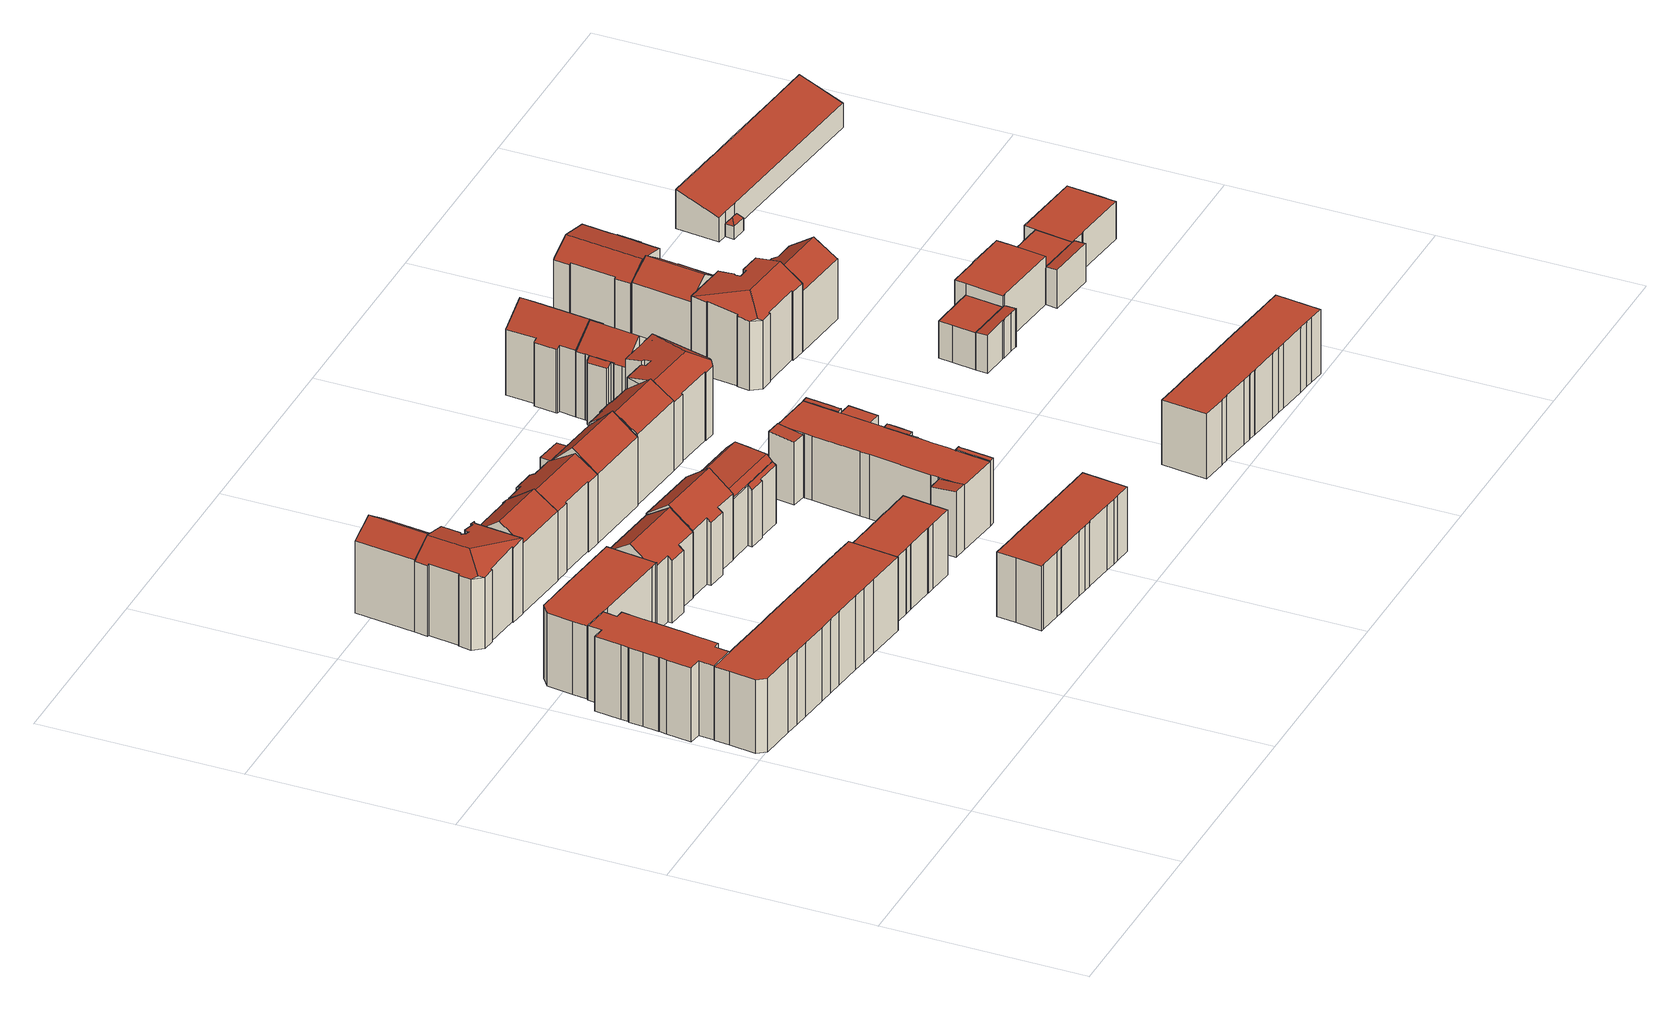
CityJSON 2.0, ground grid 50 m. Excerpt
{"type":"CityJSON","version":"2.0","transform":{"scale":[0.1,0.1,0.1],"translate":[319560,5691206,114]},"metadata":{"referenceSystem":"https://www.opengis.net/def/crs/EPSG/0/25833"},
"CityObjects":{
"building1":{"type":"Building","attributes":{"Dachtyp_tdc":"tdcPolyFlatRoof","Gemeindeschluessel":14713000,"Dachneigung":0,"QualitaetDacherkennung":68,"Geometrietyp2DReferenz":"3000","function":"31001_9998","roofType":"1000","measuredHeight":19.24},"geometry":[{"type":"MultiSurface","lod":"2","boundaries":[[[0,1,2,3]],[[1,4,5,2]],[[4,6,7,5]],[[6,8,9,7]],[[8,10,11,9]],[[10,12,13,11]],[[12,14,15,13]],[[14,16,17,15]],[[16,18,19,17]],[[18,20,21,19]],[[20,22,23,21]],[[22,24,25,23]],[[24,26,27,25]],[[24,22,20,18,16,14,12,10,8,6,4,1,0,28,29,30,31,32,33,34,35,36,37,38,39,40,26]],[[27,41,42,43,44,45,46,47,48,49,50,51,52,53,3,2,5,7,9,11,13,15,17,19,21,23,25]],[[26,40,41,27]],[[40,39,42,41]],[[39,38,43,42]],[[38,37,44,43]],[[37,36,45,44]],[[36,35,46,45]],[[35,34,47,46]],[[34,33,48,47]],[[33,32,49,48]],[[32,31,50,49]],[[31,30,51,50]],[[30,29,52,51]],[[29,28,53,52]],[[28,0,3,53]]],"semantics":{"surfaces":[{"type":"WallSurface"},{"type":"RoofSurface"},{"type":"GroundSurface"}],"values":[0,0,0,0,0,0,0,0,0,0,0,0,0,1,2,0,0,0,0,0,0,0,0,0,0,0,0,0,0]}}]},
"building2":{"type":"Building","attributes":{"Dachtyp_tdc":"tdcPolyFlatRoof","Gemeindeschluessel":14713000,"Dachneigung":0,"QualitaetDacherkennung":63,"Geometrietyp2DReferenz":"3000","function":"31001_9998","roofType":"1000","measuredHeight":19.06},"geometry":[{"type":"MultiSurface","lod":"2","boundaries":[[[54,55,56,57]],[[55,58,59,56]],[[58,60,61,59]],[[60,62,63,61]],[[62,64,65,63]],[[64,66,67,65]],[[66,68,69,67]],[[68,70,71,69]],[[70,72,73,71]],[[72,74,75,73]],[[74,76,77,75]],[[76,78,79,77]],[[78,80,51,79]],[[80,81,50,51]],[[81,82,83,50]],[[82,84,85,83]],[[84,86,87,85]],[[86,88,89,87]],[[88,90,91,89]],[[90,92,93,91]],[[92,94,95,93]],[[94,96,97,95]],[[96,98,99,97]],[[98,100,101,99]],[[100,102,103,101]],[[102,104,105,103]],[[104,106,107,105]],[[106,108,109,107]],[[108,110,111,109]],[[110,112,113,111]],[[112,114,115,113]],[[114,54,57,115]],[[114,112,110,108,106,104,102,100,98,96,94,92,90,88,86,84,82,81,80,78,76,74,72,70,68,66,64,62,60,58,55,54]],[[57,56,59,61,63,65,67,69,71,73,75,77,79,51,50,83,85,87,89,91,93,95,97,99,101,103,105,107,109,111,113,115]]],"semantics":{"surfaces":[{"type":"WallSurface"},{"type":"RoofSurface"},{"type":"GroundSurface"}],"values":[0,0,0,0,0,0,0,0,0,0,0,0,0,0,0,0,0,0,0,0,0,0,0,0,0,0,0,0,0,0,0,0,1,2]}}]},
"building3":{"type":"Building","attributes":{"Dachtyp_tdc":"tdcPolyFlatRoof","Gemeindeschluessel":14713000,"Dachneigung":0,"QualitaetDacherkennung":78,"Geometrietyp2DReferenz":"3000","function":"31001_9998","roofType":"1000","measuredHeight":18.98},"geometry":[{"type":"MultiSurface","lod":"2","boundaries":[[[116,117,118,119]],[[117,120,121,118]],[[120,122,123,121]],[[122,124,125,123]],[[124,126,127,125]],[[126,128,129,127]],[[126,124,122,120,117,116,130,131,132,133,134,135,136,137,128]],[[129,138,139,140,141,142,143,144,145,119,118,121,123,125,127]],[[128,137,138,129]],[[137,136,139,138]],[[136,135,140,139]],[[135,134,141,140]],[[134,133,142,141]],[[133,132,143,142]],[[132,131,144,143]],[[131,130,145,144]],[[130,116,119,145]]],"semantics":{"surfaces":[{"type":"WallSurface"},{"type":"RoofSurface"},{"type":"GroundSurface"}],"values":[0,0,0,0,0,0,1,2,0,0,0,0,0,0,0,0,0]}}]},
"building4":{"type":"Building","attributes":{"Dachtyp_tdc":"tdcFreeFormRoof","Gemeindeschluessel":14713000,"Dachneigung":10.75,"QualitaetDacherkennung":36,"Geometrietyp2DReferenz":"3000","function":"31001_9998","roofType":"5000","measuredHeight":21.94},"geometry":[{"type":"MultiSurface","lod":"2","boundaries":[[[146,147,148,149]],[[147,150,151,148]],[[150,152,153,151]],[[152,154,155,153]],[[154,156,157,155]],[[156,158,159,157]],[[158,160,161,159]],[[160,162,163,161]],[[162,164,165,163]],[[164,166,167,165]],[[166,168,169,167]],[[168,170,171,169]],[[170,172,173,171]],[[172,174,175,173]],[[174,176,177,175]],[[176,178,179,177]],[[178,180,181,179]],[[180,182,183,181]],[[182,184,185,183]],[[184,186,187,185]],[[186,188,189,187]],[[188,190,191,189]],[[190,192,193,191]],[[192,146,149,193]],[[147,146,192,194,195,196,154,152,150]],[[190,188,186,184,182,180,178,176,174,172,170,168,197,195,194]],[[195,197,166,164,162,160,158,156,196]],[[156,154,196]],[[168,166,197]],[[192,190,194]],[[149,148,151,153,155,157,159,161,163,165,167,169,171,173,175,177,179,181,183,185,187,189,191,193]]],"semantics":{"surfaces":[{"type":"WallSurface"},{"type":"RoofSurface"},{"type":"GroundSurface"}],"values":[0,0,0,0,0,0,0,0,0,0,0,0,0,0,0,0,0,0,0,0,0,0,0,0,1,1,1,0,0,0,2]}}]},
"building5":{"type":"Building","attributes":{"Dachtyp_tdc":"tdcFreeFormRoof","Gemeindeschluessel":14713000,"Dachneigung":34.88,"QualitaetDacherkennung":83,"Geometrietyp2DReferenz":"3000","function":"31001_9998","roofType":"5000","measuredHeight":21.93},"geometry":[{"type":"MultiSurface","lod":"2","boundaries":[[[198,199,167,169]],[[199,200,201,167]],[[200,202,203,201]],[[202,204,205,203]],[[204,206,207,205]],[[206,208,209,207]],[[208,198,169,209]],[[210,211,200,199]],[[198,208,206,204,202,211,210]],[[202,200,211]],[[199,198,210]],[[169,167,201,203,205,207,209]]],"semantics":{"surfaces":[{"type":"WallSurface"},{"type":"RoofSurface"},{"type":"GroundSurface"}],"values":[0,0,0,0,0,0,0,1,1,0,0,2]}}]},
"building6":{"type":"Building","attributes":{"Dachtyp_tdc":"tdcFreeFormRoof","Gemeindeschluessel":14713000,"Dachneigung":36.56,"QualitaetDacherkennung":87,"Geometrietyp2DReferenz":"3000","function":"31001_9998","roofType":"5000","measuredHeight":21.37},"geometry":[{"type":"MultiSurface","lod":"2","boundaries":[[[212,213,214,215]],[[213,216,217,214]],[[216,218,219,217]],[[218,220,221,219]],[[220,222,223,221]],[[222,224,225,223]],[[224,226,227,225]],[[226,212,215,227]],[[228,218,216,229]],[[212,226,224,222,220,228,229,213]],[[216,213,229]],[[220,218,228]],[[215,214,217,219,221,223,225,227]]],"semantics":{"surfaces":[{"type":"WallSurface"},{"type":"RoofSurface"},{"type":"GroundSurface"}],"values":[0,0,0,0,0,0,0,0,1,1,0,0,2]}}]},
"building7":{"type":"Building","attributes":{"Dachtyp_tdc":"tdcFreeFormRoof","Gemeindeschluessel":14713000,"Dachneigung":35.94,"QualitaetDacherkennung":90,"Geometrietyp2DReferenz":"3000","function":"31001_9998","roofType":"5000","measuredHeight":21.81},"geometry":[{"type":"MultiSurface","lod":"2","boundaries":[[[230,231,232,233]],[[231,234,235,232]],[[234,236,237,235]],[[236,238,239,237]],[[238,240,241,239]],[[240,242,243,241]],[[242,244,245,243]],[[244,246,247,245]],[[246,230,233,247]],[[246,248,249,230]],[[248,244,242,240,238,236,234,231,249]],[[231,230,249]],[[246,244,248]],[[233,232,235,237,239,241,243,245,247]]],"semantics":{"surfaces":[{"type":"WallSurface"},{"type":"RoofSurface"},{"type":"GroundSurface"}],"values":[0,0,0,0,0,0,0,0,0,1,1,0,0,2]}}]},
"building8":{"type":"Building","attributes":{"Dachtyp_tdc":"tdcPolyFlatRoof","Gemeindeschluessel":14713000,"Dachneigung":0,"QualitaetDacherkennung":69,"Geometrietyp2DReferenz":"3000","function":"31001_9998","roofType":"1000","measuredHeight":16.78},"geometry":[{"type":"MultiSurface","lod":"2","boundaries":[[[250,251,252,253]],[[251,254,255,252]],[[254,256,257,255]],[[256,258,259,257]],[[258,260,261,259]],[[260,262,263,261]],[[262,264,265,263]],[[264,266,267,265]],[[266,268,269,267]],[[268,270,271,269]],[[270,272,273,271]],[[272,274,275,273]],[[274,276,277,275]],[[276,278,279,277]],[[278,280,281,279]],[[280,282,283,281]],[[282,284,285,283]],[[284,286,287,285]],[[286,288,289,287]],[[288,250,253,289]],[[288,286,284,282,280,278,276,274,272,270,268,266,264,262,260,258,256,254,251,250]],[[253,252,255,257,259,261,263,265,267,269,271,273,275,277,279,281,283,285,287,289]]],"semantics":{"surfaces":[{"type":"WallSurface"},{"type":"RoofSurface"},{"type":"GroundSurface"}],"values":[0,0,0,0,0,0,0,0,0,0,0,0,0,0,0,0,0,0,0,0,1,2]}}]},
"building9":{"type":"Building","attributes":{"Dachtyp_tdc":"tdcFreeFormRoof","Gemeindeschluessel":14713000,"Dachneigung":38.45,"QualitaetDacherkennung":90,"Geometrietyp2DReferenz":"3000","function":"31001_9998","roofType":"5000","measuredHeight":21.84},"geometry":[{"type":"MultiSurface","lod":"2","boundaries":[[[290,291,292,293]],[[291,294,295,292]],[[294,296,297,295]],[[296,298,299,297]],[[298,300,301,299]],[[300,302,303,301]],[[302,304,305,303]],[[304,290,293,305]],[[306,296,294,307]],[[290,304,302,300,298,306,307,291]],[[294,291,307]],[[298,296,306]],[[293,292,295,297,299,301,303,305]]],"semantics":{"surfaces":[{"type":"WallSurface"},{"type":"RoofSurface"},{"type":"GroundSurface"}],"values":[0,0,0,0,0,0,0,0,1,1,0,0,2]}}]},
"building10":{"type":"Building","attributes":{"Dachtyp_tdc":"tdcFreeFormRoof","Gemeindeschluessel":14713000,"Dachneigung":32.54,"QualitaetDacherkennung":81,"Geometrietyp2DReferenz":"3000","function":"31001_9998","roofType":"5000","measuredHeight":21.59},"geometry":[{"type":"MultiSurface","lod":"2","boundaries":[[[308,309,310,311]],[[309,312,313,310]],[[312,314,315,313]],[[314,316,317,315]],[[316,318,319,317]],[[318,320,321,319]],[[320,322,323,321]],[[322,324,325,323]],[[324,326,327,325]],[[326,328,329,327]],[[328,330,331,329]],[[330,332,333,331]],[[332,308,311,333]],[[312,334,335,322,320,318,316,314]],[[334,309,308,332,330,328,326,324,335]],[[312,309,334]],[[324,322,335]],[[311,310,313,315,317,319,321,323,325,327,329,331,333]]],"semantics":{"surfaces":[{"type":"WallSurface"},{"type":"RoofSurface"},{"type":"GroundSurface"}],"values":[0,0,0,0,0,0,0,0,0,0,0,0,0,1,1,0,0,2]}}]},
"building11":{"type":"Building","attributes":{"Dachtyp_tdc":"tdcPolyFlatRoof","Gemeindeschluessel":14713000,"Dachneigung":0,"QualitaetDacherkennung":56,"Geometrietyp2DReferenz":"3000","function":"31001_9998","roofType":"1000","measuredHeight":16.62},"geometry":[{"type":"MultiSurface","lod":"2","boundaries":[[[336,337,338,339]],[[337,340,341,338]],[[340,342,343,341]],[[342,344,345,343]],[[344,346,347,345]],[[346,348,349,347]],[[348,350,351,349]],[[350,352,353,351]],[[352,354,355,353]],[[354,356,357,355]],[[356,358,359,357]],[[358,360,361,359]],[[360,362,363,361]],[[362,364,365,363]],[[364,366,367,365]],[[366,368,369,367]],[[368,370,371,369]],[[370,372,373,371]],[[372,374,375,373]],[[374,376,377,375]],[[376,378,379,377]],[[378,336,339,379]],[[378,376,374,372,370,368,366,364,362,360,358,356,354,352,350,348,346,344,342,340,337,336]],[[339,338,341,343,345,347,349,351,353,355,357,359,361,363,365,367,369,371,373,375,377,379]]],"semantics":{"surfaces":[{"type":"WallSurface"},{"type":"RoofSurface"},{"type":"GroundSurface"}],"values":[0,0,0,0,0,0,0,0,0,0,0,0,0,0,0,0,0,0,0,0,0,0,1,2]}}]},
"building12":{"type":"Building","attributes":{"Gemeindeschluessel":14713000,"Geometrietyp2DReferenz":"3000","function":"31001_9998","roofType":"9999"},"children":["building12-1","building12-2"]},
"building12-1":{"type":"BuildingPart","attributes":{"Dachtyp_tdc":"tdcCutGableRoof","Dachneigung":3.01,"QualitaetDacherkennung":83,"Geometrietyp2DReferenz":"3000","roofType":"9999","measuredHeight":17.69},"parents":["building12"],"geometry":[{"type":"MultiSurface","lod":"2","boundaries":[[[380,381,382,383]],[[381,384,385,382]],[[384,386,387,385]],[[386,388,389,387]],[[390,391,392,393]],[[391,394,395,392]],[[394,380,383,395]],[[394,396,397,398,399]],[[400,401,402,403,404]],[[396,405,403,402,406,407,397]],[[381,398,397,407,384]],[[384,407,406,386]],[[386,406,402,401,388]],[[390,400,404,391]],[[380,399,398,381]],[[394,399,380]],[[391,404,403,405,396,394]],[[383,382,385,387,389,393,392,395]],[[393,389,388,390]],[[388,401,400,390]]],"semantics":{"surfaces":[{"type":"WallSurface"},{"type":"RoofSurface"},{"type":"GroundSurface"},{"type":"ClosureSurface"}],"values":[0,0,0,0,0,0,0,1,1,1,0,0,0,0,0,0,0,2,3,3]}}]},
"building12-2":{"type":"BuildingPart","attributes":{"Dachtyp_tdc":"tdcPolyFlatRoof","Dachneigung":41.62,"QualitaetDacherkennung":45,"Geometrietyp2DReferenz":"3000","roofType":"2100","measuredHeight":15.85},"parents":["building12"],"geometry":[{"type":"MultiSurface","lod":"2","boundaries":[[[401,408,409,389,388]],[[408,410,411,409]],[[410,412,413,411]],[[412,414,415,413]],[[414,400,390,393,415]],[[414,412,410,408,401,400]],[[393,389,409,411,413,415]],[[388,389,393,390]],[[388,390,400,401]]],"semantics":{"surfaces":[{"type":"WallSurface"},{"type":"RoofSurface"},{"type":"GroundSurface"},{"type":"ClosureSurface"}],"values":[0,0,0,0,0,1,2,3,3]}}]},
"building13":{"type":"Building","attributes":{"Dachtyp_tdc":"tdcGableRoof","Gemeindeschluessel":14713000,"Dachneigung":43.74,"QualitaetDacherkennung":84,"Geometrietyp2DReferenz":"3000","function":"31001_9998","roofType":"3100","measuredHeight":22.53},"geometry":[{"type":"MultiSurface","lod":"2","boundaries":[[[416,312,313,417]],[[312,418,310,313]],[[418,419,420,310]],[[419,416,417,420]],[[418,312,421]],[[416,419,422]],[[312,416,422,421]],[[419,418,421,422]],[[417,313,310,420]]],"semantics":{"surfaces":[{"type":"WallSurface"},{"type":"RoofSurface"},{"type":"GroundSurface"}],"values":[0,0,0,0,0,0,1,1,2]}}]},
"building14":{"type":"Building","attributes":{"Gemeindeschluessel":14713000,"Geometrietyp2DReferenz":"3000","function":"31001_9998","roofType":"9999"},"children":["building14-1","building14-2","building14-3","building14-4","building14-5","building14-6"]},
"building14-1":{"type":"BuildingPart","attributes":{"Dachtyp_tdc":"tdcPolyFlatRoof","Dachneigung":0,"QualitaetDacherkennung":73,"Geometrietyp2DReferenz":"3000","roofType":"1000","measuredHeight":16.78},"parents":["building14"],"geometry":[{"type":"MultiSurface","lod":"2","boundaries":[[[423,424,425,426,427]],[[424,428,429,425]],[[428,430,431,429]],[[430,432,433,431]],[[432,434,435,436,433]],[[432,430,428,424,423,434]],[[436,426,425,429,431,433]],[[427,435,434,423]],[[427,426,436,435]]],"semantics":{"surfaces":[{"type":"WallSurface"},{"type":"RoofSurface"},{"type":"GroundSurface"},{"type":"ClosureSurface"}],"values":[0,0,0,0,0,1,2,0,3]}}]},
"building14-2":{"type":"BuildingPart","attributes":{"Dachtyp_tdc":"tdcPolyFlatRoof","Dachneigung":6.15,"QualitaetDacherkennung":66,"Geometrietyp2DReferenz":"3000","roofType":"2100","measuredHeight":16.79},"parents":["building14"],"geometry":[{"type":"MultiSurface","lod":"2","boundaries":[[[437,438,439,440]],[[438,441,442,439]],[[441,443,444,442]],[[443,445,446,447,444]],[[448,437,440,449,450]],[[448,445,443,441,438,437]],[[440,439,442,444,447,449]],[[450,446,445,448]],[[450,449,447,446]]],"semantics":{"surfaces":[{"type":"WallSurface"},{"type":"RoofSurface"},{"type":"GroundSurface"},{"type":"ClosureSurface"}],"values":[0,0,0,0,0,1,2,0,3]}}]},
"building14-3":{"type":"BuildingPart","attributes":{"Dachtyp_tdc":"tdcPolyFlatRoof","Dachneigung":5.85,"QualitaetDacherkennung":42,"Geometrietyp2DReferenz":"3000","roofType":"2100","measuredHeight":16.89},"parents":["building14"],"geometry":[{"type":"MultiSurface","lod":"2","boundaries":[[[451,452,453,454]],[[452,455,456,453]],[[457,451,454,458,459]],[[457,460,455,452,451]],[[454,453,456,458]],[[459,460,457]],[[458,456,455,460,459]]],"semantics":{"surfaces":[{"type":"WallSurface"},{"type":"RoofSurface"},{"type":"GroundSurface"},{"type":"ClosureSurface"}],"values":[0,0,0,1,2,0,3]}}]},
"building14-4":{"type":"BuildingPart","attributes":{"Dachtyp_tdc":"tdcPolyFlatRoof","Dachneigung":6.3,"QualitaetDacherkennung":50,"Geometrietyp2DReferenz":"3000","roofType":"2100","measuredHeight":16.92},"parents":["building14"],"geometry":[{"type":"MultiSurface","lod":"2","boundaries":[[[461,462,463,464]],[[462,465,466,463]],[[465,467,468,469,466]],[[465,462,461,470,467]],[[469,464,463,466]],[[470,468,467]],[[461,464,469,468,470]]],"semantics":{"surfaces":[{"type":"WallSurface"},{"type":"RoofSurface"},{"type":"GroundSurface"},{"type":"ClosureSurface"}],"values":[0,0,0,1,2,0,3]}}]},
"building14-5":{"type":"BuildingPart","attributes":{"Dachtyp_tdc":"tdcPolyFlatRoof","Dachneigung":4.77,"QualitaetDacherkennung":81,"Geometrietyp2DReferenz":"3000","roofType":"2100","measuredHeight":16.84},"parents":["building14"],"geometry":[{"type":"MultiSurface","lod":"2","boundaries":[[[471,472,473,474,475]],[[472,476,477,473]],[[476,478,479,477]],[[478,480,481,479]],[[480,482,483,481]],[[482,484,485,483]],[[484,486,487,488,485]],[[484,482,480,478,476,472,471,486]],[[488,474,473,477,479,481,483,485]],[[475,487,486,471]],[[475,474,488,487]]],"semantics":{"surfaces":[{"type":"WallSurface"},{"type":"RoofSurface"},{"type":"GroundSurface"},{"type":"ClosureSurface"}],"values":[0,0,0,0,0,0,0,1,2,0,3]}}]},
"building14-6":{"type":"BuildingPart","attributes":{"Dachtyp_tdc":"tdcPolyFlatRoof","Dachneigung":0,"QualitaetDacherkennung":71,"Geometrietyp2DReferenz":"3000","roofType":"1000","measuredHeight":16.59},"parents":["building14"],"geometry":[{"type":"MultiSurface","lod":"2","boundaries":[[[489,490,491,492]],[[490,493,461,464,491]],[[493,490,489,494,495,496,497,498,499,500,460,459,435,427,501,502,503,487,475,504,505,506,446,450,468,470]],[[469,449,447,507,508,509,474,488,485,510,511,426,436,458,456,512,513,514,515,516,517,492,491,464]],[[468,450,449,469]],[[446,506,507,447]],[[506,505,508,507]],[[505,504,509,508]],[[504,475,474,509]],[[487,503,485,488]],[[503,502,510,485]],[[502,501,511,510]],[[501,427,426,511]],[[435,459,458,436]],[[500,499,512,456,455]],[[499,498,513,512]],[[498,497,514,513]],[[497,496,515,514]],[[496,495,516,515]],[[495,494,517,516]],[[494,489,492,517]],[[470,461,493]],[[469,464,461,470,468]],[[447,449,450,446]],[[488,474,475,487]],[[436,426,427,435]],[[455,460,500]],[[456,458,459,460,455]]],"semantics":{"surfaces":[{"type":"WallSurface"},{"type":"RoofSurface"},{"type":"GroundSurface"},{"type":"ClosureSurface"}],"values":[0,0,1,2,0,0,0,0,0,0,0,0,0,0,0,0,0,0,0,0,0,0,3,3,3,3,0,3]}}]},
"building15":{"type":"Building","attributes":{"Dachtyp_tdc":"tdcFreeFormRoof","Gemeindeschluessel":14713000,"Dachneigung":37.04,"QualitaetDacherkennung":69,"Geometrietyp2DReferenz":"3000","function":"31001_9998","roofType":"5000","measuredHeight":22.02},"geometry":[{"type":"MultiSurface","lod":"2","boundaries":[[[518,519,520,521]],[[519,522,523,520]],[[522,524,525,523]],[[524,526,527,525]],[[526,528,529,527]],[[528,530,531,529]],[[530,532,533,531]],[[532,534,535,533]],[[534,536,537,535]],[[536,538,539,537]],[[538,518,521,539]],[[540,526,524,522,519,518,538,536,534,532,541]],[[528,540,541,530]],[[528,526,540]],[[532,530,541]],[[521,520,523,525,527,529,531,533,535,537,539]]],"semantics":{"surfaces":[{"type":"WallSurface"},{"type":"RoofSurface"},{"type":"GroundSurface"}],"values":[0,0,0,0,0,0,0,0,0,0,0,1,1,0,0,2]}}]},
"building16":{"type":"Building","attributes":{"Dachtyp_tdc":"tdcPolyFlatRoof","Gemeindeschluessel":14713000,"Dachneigung":4.01,"QualitaetDacherkennung":63,"Geometrietyp2DReferenz":"3000","function":"31001_9998","roofType":"2100","measuredHeight":4.12},"geometry":[{"type":"MultiSurface","lod":"2","boundaries":[[[542,543,544,533]],[[543,545,546,544]],[[545,547,539,546]],[[547,548,537,539]],[[548,549,535,537]],[[549,542,533,535]],[[549,548,547,545,543,542]],[[533,544,546,539,537,535]]],"semantics":{"surfaces":[{"type":"WallSurface"},{"type":"RoofSurface"},{"type":"GroundSurface"}],"values":[0,0,0,0,0,0,1,2]}}]},
"building17":{"type":"Building","attributes":{"Dachtyp_tdc":"tdcFreeFormRoof","Gemeindeschluessel":14713000,"Dachneigung":10.66,"QualitaetDacherkennung":34,"Geometrietyp2DReferenz":"3000","function":"31001_9998","roofType":"5000","measuredHeight":21.56},"geometry":[{"type":"MultiSurface","lod":"2","boundaries":[[[550,551,552,553]],[[551,554,555,552]],[[554,556,557,555]],[[556,558,559,557]],[[558,560,561,559]],[[560,562,563,561]],[[562,564,565,563]],[[564,566,567,565]],[[566,568,569,567]],[[568,570,571,569]],[[570,572,573,571]],[[572,574,575,573]],[[576,551,577,578]],[[574,572,570,568,566,579,578,577,550,580,581,582,583]],[[578,579,564,562,560,558,556,554,576]],[[551,550,577]],[[554,551,576]],[[566,564,579]],[[575,584,585,586,587,553,552,555,557,559,561,563,565,567,569,571,573]],[[574,583,584,575]],[[583,582,585,584]],[[582,581,586,585]],[[581,580,587,586]],[[580,550,553,587]]],"semantics":{"surfaces":[{"type":"WallSurface"},{"type":"RoofSurface"},{"type":"GroundSurface"}],"values":[0,0,0,0,0,0,0,0,0,0,0,0,1,1,1,0,0,0,2,0,0,0,0,0]}}]},
"building18":{"type":"Building","attributes":{"Gemeindeschluessel":14713000,"Geometrietyp2DReferenz":"3000","function":"31001_9998","roofType":"9999"},"children":["building18-1","building18-2"]},
"building18-1":{"type":"BuildingPart","attributes":{"Dachtyp_tdc":"tdcGableRoof","Dachneigung":39.19,"QualitaetDacherkennung":84,"Geometrietyp2DReferenz":"3000","roofType":"3100","measuredHeight":21.75},"parents":["building18"],"geometry":[{"type":"MultiSurface","lod":"2","boundaries":[[[588,589,590,591]],[[589,592,593,590]],[[592,594,595,593]],[[596,597,598,599]],[[597,600,601,598]],[[600,602,603,601]],[[602,604,605,603]],[[604,588,591,605]],[[600,597,596,606,607,594,592,589,588]],[[588,604,602,600]],[[591,590,593,595,608,609,599,598,601,603,605]],[[608,595,594,607]],[[609,608,607,606]],[[596,599,609,606]]],"semantics":{"surfaces":[{"type":"WallSurface"},{"type":"RoofSurface"},{"type":"GroundSurface"},{"type":"ClosureSurface"}],"values":[0,0,0,0,0,0,0,0,1,1,2,3,3,3]}}]},
"building18-2":{"type":"BuildingPart","attributes":{"Dachtyp_tdc":"tdcPolyFlatRoof","Dachneigung":38.32,"QualitaetDacherkennung":54,"Geometrietyp2DReferenz":"3000","roofType":"2100","measuredHeight":17.06},"parents":["building18"],"geometry":[{"type":"MultiSurface","lod":"2","boundaries":[[[610,611,612,613]],[[611,614,615,612]],[[614,616,596,599,615]],[[617,618,619,595,594]],[[618,620,621,619]],[[620,622,623,621]],[[622,610,613,623]],[[622,620,618,617,624,625,616,614,611,610]],[[613,612,615,599,609,608,595,619,621,623]],[[606,596,616,625]],[[606,609,599,596]],[[607,606,625,624]],[[607,608,609,606]],[[617,594,607,624]],[[594,595,608,607]]],"semantics":{"surfaces":[{"type":"WallSurface"},{"type":"RoofSurface"},{"type":"GroundSurface"},{"type":"ClosureSurface"}],"values":[0,0,0,0,0,0,0,1,2,0,3,0,3,0,3]}}]},
"building19":{"type":"Building","attributes":{"Dachtyp_tdc":"tdcPolyFlatRoof","Gemeindeschluessel":14713000,"Dachneigung":0,"QualitaetDacherkennung":93,"Geometrietyp2DReferenz":"3000","function":"31001_9998","roofType":"1000","measuredHeight":2.73},"geometry":[{"type":"MultiSurface","lod":"2","boundaries":[[[626,627,628,629]],[[627,630,631,628]],[[630,632,633,631]],[[632,626,629,633]],[[632,630,627,626]],[[629,628,631,633]]],"semantics":{"surfaces":[{"type":"WallSurface"},{"type":"RoofSurface"},{"type":"GroundSurface"}],"values":[0,0,0,0,1,2]}}]},
"building20":{"type":"Building","attributes":{"Dachtyp_tdc":"tdcGableRoof","Gemeindeschluessel":14713000,"Dachneigung":38.64,"QualitaetDacherkennung":82,"Geometrietyp2DReferenz":"3000","function":"31001_9998","roofType":"3100","measuredHeight":21.75},"geometry":[{"type":"MultiSurface","lod":"2","boundaries":[[[634,635,636,637]],[[635,638,639,636]],[[638,640,641,639]],[[634,642,643,644]],[[644,645,646,647,648,640,638,635,634]],[[641,649,650,651,652,653,654,655,637,636,639]],[[640,648,649,641]],[[648,647,650,649]],[[647,646,651,650]],[[646,645,652,651]],[[645,644,653,652]],[[644,643,654,653]],[[643,642,655,654]],[[642,634,637,655]]],"semantics":{"surfaces":[{"type":"WallSurface"},{"type":"RoofSurface"},{"type":"GroundSurface"}],"values":[0,0,0,1,1,2,0,0,0,0,0,0,0,0]}}]},
"building21":{"type":"Building","attributes":{"Dachtyp_tdc":"tdcPolyFlatRoof","Gemeindeschluessel":14713000,"Dachneigung":0,"QualitaetDacherkennung":52,"Geometrietyp2DReferenz":"3000","function":"31001_9998","roofType":"1000","measuredHeight":16.75},"geometry":[{"type":"MultiSurface","lod":"2","boundaries":[[[656,657,658,659]],[[657,660,661,658]],[[660,662,663,661]],[[662,664,665,663]],[[664,666,667,665]],[[666,668,669,667]],[[668,670,671,669]],[[670,672,673,671]],[[672,674,675,673]],[[674,676,677,675]],[[676,678,679,677]],[[680,681,682,683]],[[681,684,685,682]],[[684,686,687,685]],[[686,656,659,687]],[[678,688,689,679]],[[688,690,691,689]],[[690,692,693,691]],[[692,694,695,693]],[[694,696,697,695]],[[696,698,699,697]],[[698,700,701,699]],[[700,702,703,701]],[[702,704,705,703]],[[704,706,707,705]],[[706,708,709,707]],[[708,710,711,709]],[[710,680,683,711]],[[710,708,706,704,702,700,698,696,694,692,690,688,678,676,674,672,670,668,666,664,662,660,657,656,686,684,681,680]],[[683,682,685,687,659,658,661,663,665,667,669,671,673,675,677,679,689,691,693,695,697,699,701,703,705,707,709,711]]],"semantics":{"surfaces":[{"type":"WallSurface"},{"type":"RoofSurface"},{"type":"GroundSurface"}],"values":[0,0,0,0,0,0,0,0,0,0,0,0,0,0,0,0,0,0,0,0,0,0,0,0,0,0,0,0,1,2]}}]},
"building22":{"type":"Building","attributes":{"Dachtyp_tdc":"tdcFreeFormRoof","Gemeindeschluessel":14713000,"Dachneigung":10.17,"QualitaetDacherkennung":33,"Geometrietyp2DReferenz":"3000","function":"31001_9998","roofType":"5000","measuredHeight":21.61},"geometry":[{"type":"MultiSurface","lod":"2","boundaries":[[[712,713,714,715]],[[713,716,717,714]],[[716,718,719,717]],[[718,720,721,719]],[[720,722,723,721]],[[722,724,725,723]],[[724,726,727,725]],[[726,728,729,727]],[[728,730,731,729]],[[730,732,733,731]],[[732,734,735,733]],[[734,736,737,735]],[[736,738,739,737]],[[738,740,741,739]],[[740,742,743,741]],[[742,744,745,743]],[[744,746,747,745]],[[746,748,749,747]],[[748,750,751,749]],[[750,712,715,751]],[[718,716,713,712,752,753,754,720]],[[750,748,746,744,742,740,755,753,752]],[[755,738,736,734,732,730,728,726,724,722,754,753]],[[740,738,755]],[[722,720,754]],[[712,750,752]],[[715,714,717,719,721,723,725,727,729,731,733,735,737,739,741,743,745,747,749,751]]],"semantics":{"surfaces":[{"type":"WallSurface"},{"type":"RoofSurface"},{"type":"GroundSurface"}],"values":[0,0,0,0,0,0,0,0,0,0,0,0,0,0,0,0,0,0,0,0,1,1,1,0,0,0,2]}}]},
"building23":{"type":"Building","attributes":{"Dachtyp_tdc":"tdcFreeFormRoof","Gemeindeschluessel":14713000,"Dachneigung":34.46,"QualitaetDacherkennung":87,"Geometrietyp2DReferenz":"3000","function":"31001_9998","roofType":"5000","measuredHeight":21.66},"geometry":[{"type":"MultiSurface","lod":"2","boundaries":[[[756,757,758,759]],[[757,760,761,758]],[[760,762,763,761]],[[762,764,765,763]],[[764,766,767,765]],[[766,768,769,767]],[[768,770,771,769]],[[770,772,773,771]],[[772,756,759,773]],[[774,775,757,756]],[[762,760,775,774,772,770,768,766,764]],[[760,757,775]],[[756,772,774]],[[759,758,761,763,765,767,769,771,773]]],"semantics":{"surfaces":[{"type":"WallSurface"},{"type":"RoofSurface"},{"type":"GroundSurface"}],"values":[0,0,0,0,0,0,0,0,0,1,1,0,0,2]}}]},
"building24":{"type":"Building","attributes":{"Gemeindeschluessel":14713000,"Geometrietyp2DReferenz":"3000","function":"31001_9998","roofType":"9999"},"children":["building24-1","building24-2"]},
"building24-1":{"type":"BuildingPart","attributes":{"Dachtyp_tdc":"tdcPolyFlatRoof","Dachneigung":11.79,"QualitaetDacherkennung":88,"Geometrietyp2DReferenz":"3000","roofType":"2100","measuredHeight":18.84},"parents":["building24"],"geometry":[{"type":"MultiSurface","lod":"2","boundaries":[[[776,777,778,779]],[[777,780,781,778]],[[780,782,783,781]],[[784,782,780,777,776]],[[779,778,781,783,785]],[[785,783,782,784]],[[779,785,784,776]]],"semantics":{"surfaces":[{"type":"WallSurface"},{"type":"RoofSurface"},{"type":"GroundSurface"},{"type":"ClosureSurface"}],"values":[0,0,0,1,2,3,3]}}]},
"building24-2":{"type":"BuildingPart","attributes":{"Dachtyp_tdc":"tdcGableRoof","Dachneigung":10.75,"QualitaetDacherkennung":59,"Geometrietyp2DReferenz":"3000","roofType":"3100","measuredHeight":21.14},"parents":["building24"],"geometry":[{"type":"MultiSurface","lod":"2","boundaries":[[[786,787,788,789]],[[787,790,791,788]],[[790,792,793,791]],[[792,794,795,793]],[[794,796,797,795]],[[796,798,799,797]],[[798,800,801,799]],[[800,802,803,801]],[[802,804,776,779,803]],[[805,806,807,783,782]],[[806,808,809,807]],[[808,810,811,809]],[[810,812,813,811]],[[812,786,789,813]],[[808,806,805,814,804,802,800,798]],[[798,796,794,792,790,787,786,812,810,808]],[[789,788,791,793,795,797,799,801,803,779,785,783,807,809,811,813]],[[784,776,804,814]],[[784,785,779,776]],[[805,782,784,814]],[[782,783,785,784]]],"semantics":{"surfaces":[{"type":"WallSurface"},{"type":"RoofSurface"},{"type":"GroundSurface"},{"type":"ClosureSurface"}],"values":[0,0,0,0,0,0,0,0,0,0,0,0,0,0,1,1,2,0,3,0,3]}}]},
"building25":{"type":"Building","attributes":{"Dachtyp_tdc":"tdcFreeFormRoof","Gemeindeschluessel":14713000,"Dachneigung":34.9,"QualitaetDacherkennung":81,"Geometrietyp2DReferenz":"3000","function":"31001_9998","roofType":"5000","measuredHeight":19.12},"geometry":[{"type":"MultiSurface","lod":"2","boundaries":[[[815,816,739,741]],[[816,817,818,739]],[[817,819,820,818]],[[819,821,822,820]],[[821,823,824,822]],[[823,825,826,824]],[[825,827,828,826]],[[827,829,830,828]],[[829,831,832,830]],[[831,815,741,832]],[[829,833,834,815,831]],[[833,827,825,823,821,819,817,816,834]],[[829,827,833]],[[816,815,834]],[[741,739,818,820,822,824,826,828,830,832]]],"semantics":{"surfaces":[{"type":"WallSurface"},{"type":"RoofSurface"},{"type":"GroundSurface"}],"values":[0,0,0,0,0,0,0,0,0,0,1,1,0,0,2]}}]},
"building26":{"type":"Building","attributes":{"Gemeindeschluessel":14713000,"Geometrietyp2DReferenz":"3000","function":"31001_9998","roofType":"9999"},"children":["building26-1","building26-2","building26-3","building26-4","building26-5","building26-6"]},
"building26-1":{"type":"BuildingPart","attributes":{"Dachtyp_tdc":"tdcPolyFlatRoof","Dachneigung":0,"QualitaetDacherkennung":80,"Geometrietyp2DReferenz":"3000","roofType":"1000","measuredHeight":9.72},"parents":["building26"],"geometry":[{"type":"MultiSurface","lod":"2","boundaries":[[[835,836,837,838]],[[836,839,840,837]],[[839,841,842,840]],[[841,843,844,842]],[[843,845,846,844]],[[845,847,848,846]],[[849,850,851,852,853]],[[850,835,838,851]],[[850,849,854,847,845,843,841,839,836,835]],[[838,837,840,842,844,846,848,855,852,851]],[[855,848,847,854,856]],[[853,856,854,849]],[[853,852,855,856]]],"semantics":{"surfaces":[{"type":"WallSurface"},{"type":"RoofSurface"},{"type":"GroundSurface"},{"type":"ClosureSurface"}],"values":[0,0,0,0,0,0,0,0,1,2,3,0,3]}}]},
"building26-2":{"type":"BuildingPart","attributes":{"Dachtyp_tdc":"tdcPolyFlatRoof","Dachneigung":0,"QualitaetDacherkennung":67,"Geometrietyp2DReferenz":"3000","roofType":"1000","measuredHeight":9.67},"parents":["building26"],"geometry":[{"type":"MultiSurface","lod":"2","boundaries":[[[857,858,859,860]],[[858,861,862,859]],[[861,863,864,862]],[[863,865,866,864]],[[865,867,868,866]],[[867,869,870,868]],[[869,853,852,870]],[[853,869,867,865,863,861,858,857,871,856]],[[855,872,860,859,862,864,866,868,870,852]],[[855,856,871,872]],[[860,872,871,857]],[[855,852,853,856]]],"semantics":{"surfaces":[{"type":"WallSurface"},{"type":"RoofSurface"},{"type":"GroundSurface"},{"type":"ClosureSurface"}],"values":[0,0,0,0,0,0,0,1,2,3,3,3]}}]},
"building26-3":{"type":"BuildingPart","attributes":{"Dachtyp_tdc":"tdcPolyFlatRoof","Dachneigung":3.73,"QualitaetDacherkennung":80,"Geometrietyp2DReferenz":"3000","roofType":"2100","measuredHeight":9.89},"parents":["building26"],"geometry":[{"type":"MultiSurface","lod":"2","boundaries":[[[873,874,875,876]],[[874,877,871,872,875]],[[847,873,876,848]],[[847,854,877,874,873]],[[876,875,872,855,848]],[[856,871,877,854]],[[848,855,856,854,847]],[[856,855,872,871]]],"semantics":{"surfaces":[{"type":"WallSurface"},{"type":"RoofSurface"},{"type":"GroundSurface"},{"type":"ClosureSurface"}],"values":[0,0,0,1,2,0,3,3]}}]},
"building26-4":{"type":"BuildingPart","attributes":{"Dachtyp_tdc":"tdcPolyFlatRoof","Dachneigung":0,"QualitaetDacherkennung":75,"Geometrietyp2DReferenz":"3000","roofType":"1000","measuredHeight":12.53},"parents":["building26"],"geometry":[{"type":"MultiSurface","lod":"2","boundaries":[[[878,879,880,881,872,871]],[[882,883,884,885,886]],[[883,887,888,884]],[[887,889,890,888]],[[889,891,892,890]],[[891,893,860,892]],[[893,857,860]],[[891,889,887,883,882,894,879,878,893]],[[872,881,895,885,884,888,890,892,860]],[[871,857,893,878]],[[871,872,860,857]],[[896,880,879,894]],[[895,881,880,896,897]],[[886,897,896,894,882]],[[886,885,895,897]]],"semantics":{"surfaces":[{"type":"WallSurface"},{"type":"RoofSurface"},{"type":"GroundSurface"},{"type":"ClosureSurface"}],"values":[0,0,0,0,0,0,0,1,2,0,3,0,3,0,3]}}]},
"building26-5":{"type":"BuildingPart","attributes":{"Dachtyp_tdc":"tdcPolyFlatRoof","Dachneigung":0,"QualitaetDacherkennung":79,"Geometrietyp2DReferenz":"3000","roofType":"1000","measuredHeight":9.69},"parents":["building26"],"geometry":[{"type":"MultiSurface","lod":"2","boundaries":[[[898,899,900,901]],[[899,902,903,900]],[[902,904,905,903]],[[904,906,907,905]],[[906,886,885,907]],[[886,906,904,902,899,898,897]],[[895,901,900,903,905,907,885]],[[895,897,898,901]],[[895,885,886,897]]],"semantics":{"surfaces":[{"type":"WallSurface"},{"type":"RoofSurface"},{"type":"GroundSurface"},{"type":"ClosureSurface"}],"values":[0,0,0,0,0,1,2,3,3]}}]},
"building26-6":{"type":"BuildingPart","attributes":{"Dachtyp_tdc":"tdcPolyFlatRoof","Dachneigung":4.29,"QualitaetDacherkennung":81,"Geometrietyp2DReferenz":"3000","roofType":"2100","measuredHeight":9.94},"parents":["building26"],"geometry":[{"type":"MultiSurface","lod":"2","boundaries":[[[908,909,910,911]],[[909,912,913,910]],[[912,914,915,913]],[[914,916,917,915]],[[916,918,919,917]],[[918,920,898,901,919]],[[880,908,911,881]],[[880,896,920,918,916,914,912,909,908]],[[911,910,913,915,917,919,901,895,881]],[[897,898,920,896]],[[881,895,897,896,880]],[[897,895,901,898]]],"semantics":{"surfaces":[{"type":"WallSurface"},{"type":"RoofSurface"},{"type":"GroundSurface"},{"type":"ClosureSurface"}],"values":[0,0,0,0,0,0,0,1,2,0,3,3]}}]},
"building27":{"type":"Building","attributes":{"Gemeindeschluessel":14713000,"Geometrietyp2DReferenz":"3000","function":"31001_3211","roofType":"9999"},"children":["building27-1","building27-2"]},
"building27-1":{"type":"BuildingPart","attributes":{"Dachtyp_tdc":"tdcFreeFormRoof","Dachneigung":52.61,"QualitaetDacherkennung":15,"Geometrietyp2DReferenz":"3000","roofType":"5000","measuredHeight":4.8},"parents":["building27"],"geometry":[{"type":"MultiSurface","lod":"2","boundaries":[[[921,922,923,924]],[[922,925,926,923]],[[925,927,928,926]],[[929,930,925,922]],[[929,922,921]],[[930,929,921,927]],[[930,927,925]],[[924,923,926,928]],[[924,928,927,921]]],"semantics":{"surfaces":[{"type":"WallSurface"},{"type":"RoofSurface"},{"type":"GroundSurface"},{"type":"ClosureSurface"}],"values":[0,0,0,1,1,1,1,2,3]}}]},
"building27-2":{"type":"BuildingPart","attributes":{"Dachtyp_tdc":"tdcPolyFlatRoof","Dachneigung":19.26,"QualitaetDacherkennung":60,"Geometrietyp2DReferenz":"3000","roofType":"2100","measuredHeight":10.14},"parents":["building27"],"geometry":[{"type":"MultiSurface","lod":"2","boundaries":[[[931,932,924,933]],[[932,921,924]],[[934,928,927]],[[934,935,936,928]],[[935,937,938,936]],[[937,939,940,938]],[[939,941,942,940]],[[941,943,944,942]],[[943,945,946,944]],[[945,947,948,946]],[[947,949,950,948]],[[949,951,952,950]],[[951,953,954,952]],[[953,955,956,954]],[[955,931,933,956]],[[955,953,951,949,947,945,943,941,939,937,935,934,932,931]],[[933,924,928,936,938,940,942,944,946,948,950,952,954,956]],[[927,921,932,934]],[[927,928,924,921]]],"semantics":{"surfaces":[{"type":"WallSurface"},{"type":"RoofSurface"},{"type":"GroundSurface"},{"type":"ClosureSurface"}],"values":[0,0,0,0,0,0,0,0,0,0,0,0,0,0,0,1,2,0,3]}}]}
},
"vertices":[
[12,727,201],[15,744,201],[15,744,9],[12,727,9],[15,746,201],[15,746,9],[19,784,201],[19,784,9],[23,819,201],[23,819,9],[24,822,201],[24,822,9],[26,840,201],[26,840,9],[34,906,201],[34,906,9],[64,902,201],[64,902,9],[68,937,201],[68,937,9],[133,929,201],[133,929,9],[132,923,201],[132,923,9],[128,894,201],[128,894,9],[147,892,201],[147,892,9],[5,664,201],[36,660,201],[32,622,201],[97,615,201],[102,652,201],[118,650,201],[118,657,201],[120,669,201],[125,711,201],[128,733,201],[137,807,201],[139,828,201],[141,847,201],[141,847,9],[139,828,9],[137,807,9],[128,733,9],[125,711,9],[120,669,9],[118,657,9],[118,650,9],[102,652,9],[97,615,9],[32,622,9],[36,660,9],[5,664,9],
[486,445,199],[448,450,199],[448,450,9],[486,445,9],[412,454,199],[412,454,9],[342,462,199],[342,462,9],[306,466,199],[306,466,9],[268,470,199],[268,470,9],[198,478,199],[198,478,9],[162,482,199],[162,482,9],[124,487,199],[124,487,9],[36,497,199],[36,497,9],[20,518,199],[20,518,9],[28,584,199],[28,584,9],[32,621,199],[32,621,9],[32,622,199],[97,615,199],[115,613,199],[115,613,9],[239,598,199],[239,598,9],[261,596,199],[261,596,9],[262,596,199],[262,596,9],[320,589,199],[320,589,9],[342,587,199],[342,587,9],[382,582,199],[382,582,9],[405,579,199],[405,579,9],[411,579,199],[411,579,9],[427,577,199],[427,577,9],[433,576,199],[433,576,9],[524,566,199],[524,566,9],[546,563,199],[546,563,9],[548,563,199],[548,563,9],[606,556,199],[606,556,9],[594,449,199],[594,449,9],[592,433,199],[592,433,9],
[374,1027,200],[360,909,200],[360,909,11],[374,1027,11],[359,902,200],[359,902,11],[355,903,200],[355,903,11],[340,904,200],[340,904,11],[152,927,200],[152,927,11],[133,929,200],[133,929,11],[289,1037,200],[204,1047,200],[107,1058,200],[106,1058,200],[80,1039,200],[72,975,200],[68,938,200],[68,937,200],[68,937,11],[68,938,11],[72,975,11],[80,1039,11],[106,1058,11],[107,1058,11],[204,1047,11],[289,1037,11],
[280,1207,204],[281,1210,206],[281,1210,12],[280,1207,12],[192,1221,200],[192,1221,12],[192,1218,198],[192,1218,12],[162,1221,196],[162,1221,12],[143,1246,195],[143,1246,12],[147,1278,194],[147,1278,12],[150,1278,197],[150,1278,12],[159,1354,197],[159,1354,12],[156,1355,194],[156,1355,12],[160,1388,194],[160,1388,12],[275,1375,220],[275,1375,12],[269,1328,220],[269,1328,12],[262,1322,222],[262,1322,12],[268,1315,220],[268,1315,12],[283,1313,217],[283,1313,12],[284,1318,217],[284,1318,12],[282,1321,218],[282,1321,12],[287,1325,217],[287,1325,12],[323,1322,210],[323,1322,12],[324,1327,210],[324,1327,12],[339,1326,207],[339,1326,12],[333,1322,208],[333,1322,12],[320,1202,207],[320,1202,12],[320,1204,208],[202,1276,232],[152,1234,202],[215,1382,232],
[275,1375,192],[160,1388,198],[178,1537,198],[178,1537,12],[297,1522,189],[297,1522,12],[297,1519,189],[297,1519,12],[280,1380,189],[280,1380,12],[280,1375,189],[280,1375,12],[218,1382,232],[237,1530,232],
[418,902,182],[360,909,181],[360,909,12],[418,902,12],[374,1027,187],[374,1027,12],[541,1007,187],[541,1007,12],[527,890,182],[527,890,12],[467,898,182],[467,898,12],[465,885,173],[465,885,12],[417,891,173],[417,891,12],[534,948,226],[367,968,226],
[320,1202,193],[333,1322,187],[333,1322,13],[320,1202,13],[339,1326,183],[339,1326,13],[455,1313,183],[455,1313,13],[472,1311,183],[472,1311,13],[472,1317,179],[472,1317,13],[484,1315,179],[484,1315,13],[483,1307,185],[483,1307,13],[469,1185,193],[469,1185,13],[476,1244,231],[327,1261,231],
[770,429,179],[753,431,179],[753,431,11],[770,429,11],[750,432,179],[750,432,11],[678,440,179],[678,440,11],[676,440,179],[676,440,11],[658,442,179],[658,442,11],[656,442,179],[656,442,11],[594,449,179],[594,449,11],[606,556,179],[606,556,11],[607,561,179],[607,561,11],[610,560,179],[610,560,11],[623,559,179],[623,559,11],[668,554,179],[668,554,11],[689,551,179],[689,551,11],[763,543,179],[763,543,11],[785,540,179],[785,540,11],[818,537,179],[818,537,11],[832,535,179],[832,535,11],[848,533,179],[848,533,11],[835,422,179],[835,422,11],
[586,883,185],[527,890,185],[527,890,14],[586,883,14],[541,1007,191],[541,1007,14],[710,986,191],[710,986,14],[697,870,185],[697,870,14],[634,878,185],[634,878,14],[633,866,176],[633,866,14],[585,872,176],[585,872,14],[704,929,233],[534,950,233],
[597,1294,187],[653,1288,186],[653,1288,14],[597,1294,14],[639,1165,192],[639,1165,14],[601,1170,192],[601,1170,14],[601,1172,194],[601,1172,14],[508,1183,194],[508,1183,14],[508,1181,192],[508,1181,14],[469,1185,192],[469,1185,14],[483,1307,187],[483,1307,14],[487,1307,187],[487,1307,14],[537,1302,186],[537,1302,14],[539,1314,178],[539,1314,14],[598,1308,178],[598,1308,14],[645,1221,229],[475,1241,229],
[1018,110,178],[992,113,178],[992,113,11],[1018,110,11],[918,122,178],[918,122,11],[917,122,178],[917,122,11],[898,124,178],[898,124,11],[872,127,178],[872,127,11],[798,136,178],[798,136,11],[796,136,178],[796,136,11],[778,138,178],[778,138,11],[721,145,178],[721,145,11],[713,146,178],[713,146,11],[721,210,178],[721,210,11],[726,258,178],[726,258,11],[789,250,178],[789,250,11],[809,248,178],[809,248,11],[909,236,178],[909,236,11],[931,233,178],[931,233,11],[1029,222,178],[1029,222,11],[1051,219,178],[1051,219,11],[1090,215,178],[1090,215,11],[1077,103,178],[1077,103,11],[1035,108,178],[1035,108,11],
[879,966,170],[879,961,170],[879,961,16],[879,966,16],[872,906,170],[872,906,16],[872,901,170],[872,901,16],[866,851,170],[866,851,16],[760,863,170],[697,870,170],[697,870,16],[760,863,16],[710,986,170],[710,986,16],[708,964,193],[877,944,193],[879,961,176],[879,966,171],[760,863,174],[866,851,174],[867,865,188],[698,885,188],[697,870,174],[706,948,192],[872,901,190],[872,906,191],
[865,842,167],[865,842,16],[800,850,167],[800,850,16],[800,846,163],[800,846,16],[758,851,163],[758,851,16],
[810,1146,193],[810,1146,14],[653,1288,182],[824,1267,183],[824,1267,14],[646,1228,240],[817,1208,240],
[1056,500,183],[1069,499,183],[1069,499,15],[1056,500,15],[1056,500,181],[1068,495,183],[1068,495,15],[1066,474,183],[1066,474,15],[1058,412,183],[1058,412,15],[1045,413,183],[1045,413,181],[1045,413,15],
[1115,880,183],[1108,818,183],[1108,818,15],[1115,880,15],[1105,797,183],[1105,797,15],[1105,793,183],[1105,793,15],[1092,794,182],[1092,794,181],[1092,794,15],[1103,882,182],[1103,882,15],[1103,882,181],
[900,431,184],[907,494,177],[907,494,15],[900,431,15],[943,490,177],[943,490,15],[935,427,184],[935,427,15],[935,427,181],[938,455,181],
[985,831,177],[950,836,177],[950,836,15],[985,831,15],[958,900,184],[958,900,15],[994,895,184],[994,895,181],[994,895,15],[990,866,181],
[1078,679,182],[1090,678,183],[1090,678,15],[1078,679,15],[1078,679,181],[1090,672,183],[1090,672,15],[1087,651,183],[1087,651,15],[1083,615,183],[1083,615,15],[1070,616,182],[1070,616,15],[1068,595,182],[1068,595,15],[1068,596,182],[1068,596,181],[1068,596,15],
[983,809,181],[985,827,181],[985,827,15],[983,809,15],[985,831,181],[968,688,181],[967,687,181],[965,664,181],[945,511,181],[945,510,181],[943,492,181],[943,490,181],[1059,522,181],[1063,559,181],[1068,595,181],[1081,700,181],[1085,738,181],[1090,774,181],[1090,774,15],[1085,738,15],[1081,700,15],[1063,559,15],[1059,522,15],[943,492,15],[945,510,15],[945,511,15],[965,664,15],[967,687,15],[968,688,15],
[923,1260,185],[922,1255,189],[922,1255,17],[923,1260,17],[973,1248,190],[973,1248,17],[979,1247,190],[979,1247,17],[978,1244,192],[978,1244,17],[965,1128,199],[965,1128,17],[810,1146,199],[810,1146,17],[824,1267,189],[824,1267,17],[879,1260,189],[879,1260,17],[879,1266,185],[879,1266,17],[906,1262,185],[906,1262,17],[971,1186,237],[817,1203,237],
[824,1267,58],[841,1390,58],[841,1390,17],[915,1384,53],[915,1384,17],[906,1262,53],[879,1266,55],[879,1260,55],
[1172,1270,212],[1156,1127,195],[1156,1127,18],[1172,1270,18],[1132,1109,193],[1132,1109,18],[1103,1112,193],[1103,1112,18],[1103,1115,195],[1103,1115,18],[1004,1127,195],[1004,1127,18],[1004,1124,193],[1004,1124,18],[965,1128,193],[965,1128,18],[978,1244,221],[978,1244,18],[983,1244,221],[983,1244,18],[1034,1238,221],[1034,1238,18],[1037,1235,221],[1037,1235,18],[1036,1225,223],[1036,1225,18],[1144,1118,201],[1172,1269,212],[1107,1163,233],[971,1178,233],[1057,1283,212],[1053,1243,220],[1058,1239,220],[1056,1222,223],[1056,1222,18],[1058,1239,18],[1053,1243,18],[1057,1283,18],
[1115,1276,238],[1057,1283,190],[1057,1283,20],[1115,1276,20],[1058,1291,190],[1058,1291,20],[1060,1312,190],[1060,1312,20],[1069,1384,190],[1072,1407,190],[1072,1407,20],[1069,1384,20],[1130,1400,238],[1130,1400,20],[1187,1393,195],[1187,1393,20],[1172,1270,195],[1172,1270,20],[1070,1384,190],[1061,1312,190],[1061,1312,20],[1070,1384,20],
[1054,1371,180],[1058,1374,183],[1058,1374,20],[1054,1371,20],[1068,1374,190],[1068,1374,20],[1069,1384,191],[1060,1312,191],[1061,1320,191],[1061,1320,20],[1052,1321,183],[1052,1321,20],[1049,1324,181],[1049,1324,20],[1061,1312,191],[1070,1384,191],
[1256,801,45],[1265,876,45],[1265,876,18],[1256,801,18],[1317,869,45],[1317,869,18],[1307,794,45],[1307,794,18],
[1131,1400,239],[1072,1407,192],[1072,1407,21],[1131,1400,21],[1077,1448,192],[1077,1448,21],[1070,1449,187],[1070,1449,21],[1187,1393,197],[1207,1567,197],[1150,1574,239],[1090,1581,191],[1083,1506,192],[1075,1507,185],[1068,1452,185],[1068,1452,21],[1075,1507,21],[1083,1506,21],[1090,1581,21],[1150,1574,21],[1207,1567,21],[1187,1393,21],
[1733,23,178],[1715,25,178],[1715,25,11],[1733,23,11],[1689,28,178],[1689,28,11],[1615,37,178],[1615,37,11],[1613,37,178],[1613,37,11],[1595,40,178],[1595,40,11],[1592,40,178],[1592,40,11],[1569,43,178],[1569,43,11],[1496,52,178],[1496,52,11],[1495,52,178],[1495,52,11],[1476,54,178],[1476,54,11],[1475,54,178],[1475,54,11],[1852,9,178],[1834,11,178],[1834,11,11],[1852,9,11],[1808,14,178],[1808,14,11],[1734,23,178],[1734,23,11],[1411,62,178],[1411,62,11],[1424,174,178],[1424,174,11],[1488,166,178],[1488,166,11],[1510,164,178],[1510,164,11],[1606,152,178],[1606,152,11],[1628,149,178],[1628,149,11],[1726,138,178],[1726,138,11],[1747,135,178],[1747,135,11],[1845,123,178],[1845,123,11],[1867,121,178],[1867,121,11],[1906,116,178],[1906,116,11],[1892,4,178],[1892,4,11],
[1323,1107,197],[1327,1137,201],[1327,1137,18],[1323,1107,18],[1329,1137,203],[1329,1137,18],[1338,1213,212],[1338,1213,18],[1336,1213,210],[1336,1213,18],[1340,1252,214],[1340,1252,18],[1455,1239,214],[1455,1239,18],[1449,1198,221],[1449,1198,18],[1444,1194,222],[1444,1194,18],[1442,1179,225],[1442,1179,18],[1466,1177,225],[1466,1177,18],[1466,1183,224],[1466,1183,18],[1470,1186,223],[1470,1186,18],[1523,1180,223],[1523,1180,18],[1510,1063,195],[1510,1063,18],[1471,1068,195],[1471,1068,18],[1471,1071,197],[1471,1071,18],[1372,1081,197],[1372,1081,18],[1372,1079,195],[1372,1079,18],[1341,1082,195],[1341,1082,18],[1333,1093,202],[1385,1132,234],[1340,1250,214],[1516,1118,234],
[1340,1252,199],[1358,1401,199],[1358,1401,19],[1340,1252,19],[1477,1387,195],[1477,1387,19],[1472,1348,195],[1472,1348,19],[1485,1345,186],[1485,1345,19],[1478,1296,187],[1478,1296,19],[1467,1297,195],[1467,1297,19],[1460,1239,195],[1460,1239,19],[1455,1239,198],[1455,1239,19],[1401,1245,235],[1419,1394,235],
[1491,1506,210],[1511,1503,206],[1511,1503,22],[1491,1506,22],[1504,1443,206],[1504,1443,22],[1484,1445,210],[1484,1445,22],[1484,1446,210],[1484,1446,22],
[1359,1442,197],[1363,1442,200],[1363,1442,22],[1359,1442,22],[1375,1553,200],[1375,1553,22],[1372,1554,197],[1372,1554,22],[1376,1594,197],[1376,1594,22],[1380,1594,200],[1380,1594,22],[1428,1588,233],[1428,1588,22],[1499,1580,220],[1499,1580,22],[1490,1506,220],[1490,1506,22],[1491,1506,220],[1484,1445,220],[1477,1387,220],[1477,1387,22],[1406,1396,233],[1406,1396,22],[1358,1401,200],[1358,1401,22],[1355,1402,198],[1355,1402,22],[1484,1446,220],
[1510,1063,174],[1523,1180,170],[1524,1183,167],[1524,1183,18],[1582,1178,166],[1582,1178,18],[1584,1194,155],[1584,1194,18],[1631,1189,155],[1631,1189,18],[1629,1172,166],[1629,1172,18],[1674,1167,167],[1674,1167,18],[1660,1050,177],[1660,1050,18],[1660,1046,174],[1660,1046,18],[1667,1106,210],[1517,1123,210],
[2225,751,104],[2215,666,104],[2215,666,7],[2225,751,7],[2212,641,104],[2212,641,7],[2211,629,104],[2211,629,7],[2070,645,104],[2070,645,7],[2065,645,104],[2065,645,7],[2032,649,104],[2032,649,7],[2039,744,104],[2043,772,104],[2043,772,7],[2039,744,7],[2039,744,103],[2026,650,104],[2026,650,7],[2026,650,103],
[1922,757,103],[1983,750,103],[1983,750,7],[1922,757,7],[1987,750,103],[1987,750,7],[2000,748,103],[2000,748,7],[2005,748,103],[2005,748,7],[2010,747,103],[2010,747,7],[2037,744,103],[2037,744,7],[1910,663,103],[1910,663,7],
[2028,620,106],[1907,634,106],[1907,634,7],[2028,620,7],[1910,663,104],
[1910,663,132],[1735,683,132],[1735,683,104],[1735,683,7],[1741,778,132],[1745,806,132],[1745,806,7],[1741,778,7],[1741,778,103],[1814,798,132],[1814,798,7],[1830,797,132],[1830,797,7],[1925,786,132],[1925,786,7],[1922,757,132],[1729,684,132],[1729,684,7],[1729,684,104],[1729,684,103],
[1611,697,103],[1618,755,103],[1618,755,7],[1611,697,7],[1622,790,103],[1622,790,7],[1710,781,103],[1710,781,7],[1738,778,103],[1738,778,7],
[1731,654,106],[1729,655,106],[1729,655,7],[1731,654,7],[1711,657,106],[1711,657,7],[1680,660,106],[1680,660,7],[1675,661,106],[1675,661,7],[1608,668,106],[1608,668,7],[1611,697,104],
[1893,1392,58],[1890,1370,58],[1890,1370,25],[1893,1392,25],[1850,1375,58],[1850,1375,25],[1853,1397,58],[1853,1397,25],[1880,1382,73],[1863,1384,73],
[2353,1338,88],[1893,1392,88],[2353,1338,25],[1853,1397,88],[1827,1400,88],[1827,1400,25],[1839,1508,126],[1839,1508,25],[1905,1500,126],[1905,1500,25],[1944,1495,126],[1944,1495,25],[1956,1494,126],[1956,1494,25],[1983,1491,126],[1983,1491,25],[2005,1488,126],[2005,1488,25],[2023,1486,126],[2023,1486,25],[2072,1480,126],[2072,1480,25],[2242,1461,126],[2242,1461,25],[2366,1447,126],[2366,1447,25]
]}
